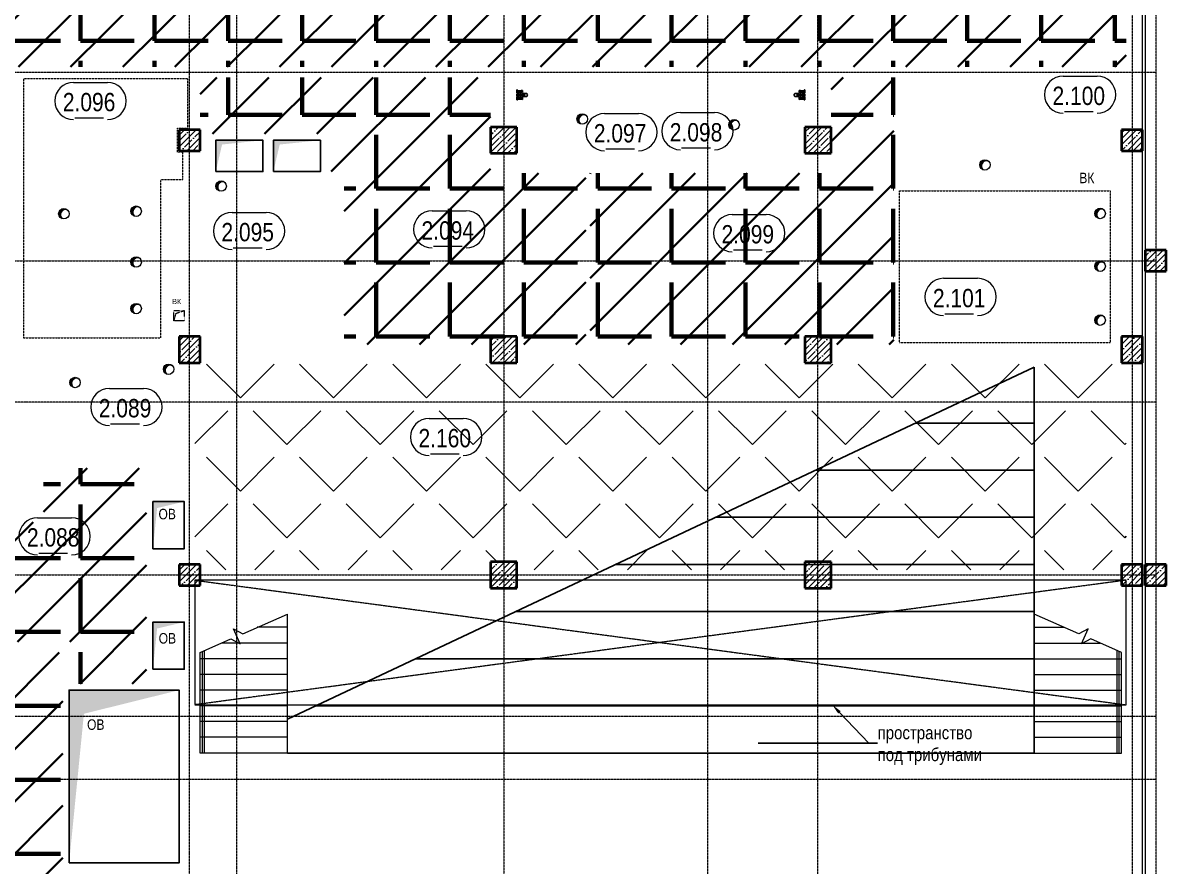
# Model space of a CAD drawing. Header units: millimetres. Extents: x -65509 to 912790, y 446 to 713294.
# Drawn here: x 24296 to 46130, y 238217 to 254318 of the extents above; entities that cross this region are included whole.
import ezdxf
from ezdxf import colors
from ezdxf.entities.mleader import LeaderData, LeaderLine
from ezdxf.enums import TextEntityAlignment as Align
from ezdxf.math import Vec2, Vec3

# ---------------------------------------------------------------- set-up
doc = ezdxf.new("R2010")
doc.units = ezdxf.units.MM
for name, pattern in [('( Hidden )', [0.375, 0.25, -0.125]), ('CENTER2', [28.575, 19.05, -3.175, 3.175, -3.175]), ('DASHED', [19.05, 12.7, -6.35]), ('HIDDEN2', [4.7625, 3.175, -1.5875])]:
    doc.linetypes.add(name, pattern=pattern)
doc.layers.add('5.2) СКБ 7.1', color=5, linetype='Continuous')
doc.layers.add('ЛК_Открытая', color=250, linetype='Continuous')
for name, color, linetype, lineweight in [('8.1) Нал. пол 8 вып.', 190, 'Continuous', 30), ('9.1) Линолеум 9  9.2 Инв', 3, 'Continuous', 60), ('АИ_Оборудование', 250, 'Continuous', 25), ('АР_Area', 250, 'Continuous', 5), ('АР_Колонны', 250, 'Continuous', 30), ('АР_Стены ЖБ', 250, 'Continuous', 35), ('АР_Ф_ЛК', 250, 'Continuous', 5), ('АР_Штриховка', 250, 'Continuous', 0), ('ВК_Шахты', 250, 'Continuous', 9), ('ОВ_Шахты', 250, 'Continuous', 5), ('ОВ_Шахты_блок 4.1', 250, 'Continuous', 25), ('потолок _тип 1.1', 250, 'Continuous', 25), ('РД_Оси_100', 250, 'Continuous', 0)]:
    doc.layers.add(name, color=color, linetype=linetype, lineweight=lineweight)
doc.layers.add('АР_Делит', color=250, linetype='Continuous', lineweight=0, plot=False)
doc.styles.add('style1', font='ARIALN.TTF')
pattern_1 = [(45, (-74007.1, 311187.15), (-112.2532, 112.2532), []), (45, (-73894.85, 311187.15), (-112.2532, 112.2532), [198.4375, -39.6875, 0, -39.6875])]
pattern_2 = [(0, (0, 0), (0, 1410.97), [1026.16, -384.81]), (90, (0, 0), (-1410.97, 9e-14), [1026.16, -384.81])]

# ---------------------------------------------------------------- blocks, each defined once
blk = doc.blocks.new('отв диаметр 200')
at = {"layer": 'потолок _тип 1.1', "lineweight": 50}
h = blk.add_hatch(color=256, dxfattribs=at)
h.dxf.hatch_style = 1
h.paths.add_polyline_path([(46605, 91477, 0.325574), (46674, 91382, -0.823355), (46769, 91554, 0.63706)])
at = {"layer": 'ВК_Шахты'}
blk.add_circle((46705, 91477), 100, dxfattribs=at)
blk.add_arc((46739, 91458), 100, 72.1356, 230.0016, dxfattribs=at)
blk = doc.blocks.new('ЛК_открытая 1 эт 1500')
at = {"layer": 'АР_Ф_ЛК', "color": 5, "lineweight": 0}
for p, q in [((-920, 0), (-920, 2654)), ((-920, 2400), (-343, 2400)), ((-920, 2100), (338, 2100)), ((-920, 1800), (750, 1800)), ((665, 0), (665, 1956)), ((705, 0), (705, 1938)), ((750, 0), (750, 1918)), ((-920, 1500), (750, 1500)), ((-920, 1200), (750, 1200)), ((-920, 900), (750, 900)), ((-920, 600), (750, 600)), ((-920, 300), (750, 300)), ((-920, 0), (750, 0))]:
    blk.add_line(p, q, dxfattribs=at)
blk.add_lwpolyline([(750, 1918), (162, 2177), (-16, 2085), (111, 2371), (-67, 2278), (-920, 2654)], dxfattribs=at)
at = {"layer": 'АР_Ф_ЛК', "lineweight": 0}
blk.add_lwpolyline([(-85, 2071, 0, 150, 0), (-85, 1604, 0, 0, 0), (-85, 0, 0, 0, 0)], format="xyseb", dxfattribs=at)
blk = doc.blocks.new('ПУЭ_смеситель')
for p, q in [((-183, 29), (-128, 27)), ((-114, 23), (-128, 23)), ((-115, 10), (-10, 10)), ((-107, 76), (-107, 52)), ((-105, 80), (-81, 74)), ((-105, 48), (-81, 54)), ((-76, 10), (-76, 27)), ((-73, 76), (-73, 52)), ((-72, 76), (-73, 76)), ((-73, 52), (-72, 52)), ((-72, 76), (-72, 39)), ((-70, 79), (-41, 79)), ((-37, 79), (-39, 76)), ((-39, 10), (-39, 77)), ((-39, 74), (-37, 72)), ((-37, 72), (-39, 69)), ((-37, 60), (-39, 63)), ((-39, 58), (-37, 60)), ((-37, 53), (-39, 55)), ((-31, 79), (-37, 79)), ((-37, 72), (-31, 72)), ((-37, 60), (-31, 60)), ((-31, 53), (-37, 53)), ((-28, 76), (-31, 79)), ((-31, 72), (-28, 74)), ((-31, 72), (-28, 69)), ((-31, 60), (-28, 63)), ((-31, 60), (-28, 58)), ((-28, 55), (-31, 53)), ((-28, 55), (-28, 76)), ((-24, 76), (-28, 76)), ((-24, 55), (-28, 55)), ((-7, 95), (-24, 79)), ((-24, 52), (-24, 79)), ((-7, 37), (-24, 52)), ((-3, 22), (-10, 12)), ((-10, -12), (-10, 12)), ((-7, 37), (-7, 95)), ((-7, 95), (0, 95)), ((0, 37), (-7, 37)), ((-3, -22), (-3, 22)), ((0, 22), (-3, 22)), ((0, 95), (0, 37)), ((0, 22), (0, -22)), ((-183, -29), (-128, -27)), ((-114, -23), (-128, -23)), ((-115, -10), (-10, -10)), ((-107, -53), (-107, -76)), ((-105, -49), (-81, -54)), ((-105, -80), (-81, -75)), ((-76, -27), (-76, -10)), ((-73, -52), (-72, -52)), ((-73, -77), (-73, -52)), ((-72, -77), (-73, -77)), ((-72, -77), (-72, -40)), ((-41, -79), (-70, -79)), ((-39, -76), (-41, -79)), ((-39, -76), (-39, -10)), ((-37, -53), (-39, -55)), ((-39, -58), (-37, -60)), ((-37, -60), (-39, -63)), ((-37, -72), (-39, -69)), ((-39, -74), (-37, -72)), ((-37, -79), (-39, -76)), ((-31, -53), (-37, -53)), ((-37, -60), (-31, -60)), ((-37, -72), (-31, -72)), ((-31, -79), (-37, -79)), ((-28, -55), (-31, -53)), ((-31, -60), (-28, -58)), ((-31, -60), (-28, -63)), ((-31, -72), (-28, -69)), ((-31, -72), (-28, -74)), ((-28, -76), (-31, -79)), ((-24, -55), (-28, -55)), ((-28, -76), (-28, -55)), ((-24, -76), (-28, -76)), ((-7, -37), (-24, -52)), ((-24, -79), (-24, -52)), ((-7, -95), (-24, -79)), ((-3, -22), (-10, -12)), ((0, -37), (-7, -37)), ((-7, -37), (-7, -95)), ((0, -95), (-7, -95)), ((0, -22), (-3, -22)), ((0, -95), (0, -37))]:
    blk.add_line(p, q)
for centre, radius, start, end in [((-159, 0), 43.2, 164.278, 195.722), ((-171, 3), 31.3, 145.7998, 164.278), ((-178, 8), 22.6, 121.362, 145.7998), ((-183, 16), 13.9, 87.3458, 121.362), ((-107, 0), 39.8, 164.3589, 195.6411), ((-117, 3), 28.8, 145.9442, 164.3589), ((-124, 7), 20.7, 121.5003, 145.9442), ((-97, 0), 43.8, 167.5382, 192.4618), ((-112, 3), 27.9, 151.9188, 167.5382), ((-122, 9), 16.9, 127.8246, 151.9188), ((-128, 14), 12.6, 58.4997, 121.5003), ((-128, 16), 7, 90, 127.8246), ((-85, 0), 43.8, 167.5382, 192.4618), ((-101, 3), 27.9, 151.9188, 167.5382), ((-83, 0), 43.8, 167.5382, 192.4618), ((-110, 9), 16.9, 127.8246, 151.9188), ((-98, 3), 27.9, 151.9188, 167.5382), ((-108, 9), 16.9, 127.8246, 151.9188), ((-132, 7), 20.7, 50.6316, 58.4997), ((-108, 0), 13.7, 163.2847, 196.7153), ((-117, 16), 7, 90, 127.8246), ((-111, 1), 10.4, 144.0579, 163.2847), ((-113, 2), 7.92, 119.7406, 144.0579), ((-114, 16), 7, 52.1754, 127.8246), ((-115, 5), 5.33, 90, 119.7406), ((-53, 63), 57, 157.8225, 178.6863), ((-53, 65), 57, 181.3137, 202.1775), ((-120, 9), 16.9, 28.0812, 52.1754), ((-102, 76), 4.74, 122.3784, 180), ((-102, 52), 4.74, 180, 237.6216), ((-99, 84), 7.1, 178.6863, 216.614), ((-122, -122), 206, 77.1247, 85.6663), ((-99, 44), 7.1, 143.386, 181.3137), ((-122, 250), 206, 274.3337, 282.8753), ((-99, 174), 94, 266.2802, 279.9331), ((-99, -46), 94, 80.0669, 93.7198), ((-130, 3), 27.9, 13.627, 28.0812), ((-86, 65), 10.8, 356.7185, 62.529), ((-86, 63), 10.8, 297.471, 3.2815), ((-77, 76), 4.17, 5.2861, 65.1491), ((-77, 52), 4.17, 294.8509, 354.7139), ((-93, 39), 20.9, 323.496, 0), ((-70, 77), 2.26, 90, 193.6855), ((-41, 77), 2, 0, 90), ((-171, -3), 31.3, 195.722, 214.2002), ((-178, -8), 22.6, 214.2002, 238.638), ((-183, -16), 13.9, 238.638, 270), ((-183, -16), 13.9, 270, 274.9774), ((-117, -3), 28.8, 195.6411, 214.0558), ((-124, -8), 20.7, 214.0558, 238.4997), ((-112, -3), 27.9, 192.4618, 208.0812), ((-122, -9), 16.9, 208.0812, 232.1754), ((-128, -14), 12.6, 238.4997, 301.5004), ((-128, -16), 7, 232.1754, 270), ((-101, -3), 27.9, 192.4618, 208.0812), ((-98, -3), 27.9, 192.4618, 208.0812), ((-110, -9), 16.9, 208.0812, 232.1754), ((-108, -9), 16.9, 208.0812, 232.1754), ((-132, -8), 20.7, 301.5003, 309.985), ((-111, -1), 10.4, 196.7153, 215.9421), ((-117, -16), 7, 232.1754, 270), ((-113, -2), 7.92, 215.9421, 240.2594), ((-114, -16), 7, 232.1754, 307.8246), ((-115, -5), 5.33, 240.2594, 270), ((-120, -9), 16.9, 307.8246, 331.9188), ((-53, -66), 57, 157.8225, 178.6863), ((-53, -63), 57, 181.3137, 202.1775), ((-102, -53), 4.74, 122.3784, 180), ((-102, -76), 4.74, 180, 237.6216), ((-99, -44), 7.1, 178.6863, 216.614), ((-122, -250), 206, 77.1247, 85.6663), ((-99, -85), 7.1, 143.386, 181.3137), ((-122, 121), 206, 274.3337, 282.8753), ((-130, -3), 27.9, 331.9188, 346.373), ((-99, 45), 94, 266.2802, 279.9331), ((-99, -174), 94, 80.0669, 93.7198), ((-86, -64), 10.8, 356.7185, 62.529), ((-86, -65), 10.8, 297.471, 3.2815), ((-93, -40), 20.9, 0, 36.504), ((-77, -53), 4.17, 5.2861, 65.1491), ((-77, -76), 4.17, 294.8509, 354.7139), ((-70, -77), 2.26, 166.3145, 270)]:
    blk.add_arc(centre, radius, start, end)
blk = doc.blocks.new('otv')
at = {"linetype": 'Continuous'}
blk.add_lwpolyline([(0, -1), (0, 0), (1, 0), (1, -1)], close=True, dxfattribs=at)
blk.add_solid([(0, -1), (0, 0), (0.1346, -0.1366), (1, 0)], dxfattribs=at)
blk = doc.blocks.new('оси_рен')
at = {"layer": 'РД_Оси_100', "color": 251, "linetype": 'CENTER2', "true_color": 0x636466}
for p, q in [((1233152.916, 190733.254), (1233152.916, 223383.079)), ((1223252.916, 135558.25), (1223252.916, 223268.25)), ((1235252.916, 190733.254), (1235252.916, 223213.25)), ((1189697.958, 210913.25), (1241712.916, 210913.25)), ((1189697.958, 207313.25), (1241712.916, 207313.25)), ((1241712.916, 204613.25), (1189697.958, 204613.25)), ((1189697.958, 201313.25), (1241712.916, 201313.25)), ((1241712.916, 198613.25), (1189697.958, 198613.25)), ((1189697.958, 197413.25), (1241712.916, 197413.25))]:
    blk.add_line(p, q, dxfattribs=at)
for points in [[(1224152.916, 135913.25), (1224152.916, 223268.25)], [(1229252.916, 223268.25), (1229252.916, 190733.254)], [(1241252.916, 223213.25), (1241252.916, 181613.25)], [(1241712.916, 190813.25), (1241712.916, 223213.25)]]:
    blk.add_lwpolyline(points, dxfattribs=at)
blk = doc.blocks.new('MOK-МаркаПом_овал_ареал')
for p, q in [((-2.99, 3.76), (3.52, 3.76)), ((-2.75, -3), (2.75, -3))]:
    blk.add_line(p, q)
for centre, radius, start, end in [((-2.99, 0.21), 3.55, 90, 270), ((3.52, 0.21), 3.55, 270, 90), ((-7.41, 0), 7.16, 0, 0.001)]:
    blk.add_arc(centre, radius, start, end)
at = {"color": 0, "style": 'style1'}
blk.add_attdef('АР-ПОМЕЩЕНИЕ:НОМЕР', text='', height=3, dxfattribs=at).set_placement((0.26, 0), align=Align.MIDDLE)

msp = doc.modelspace()

# ---------------------------------------------------------------- hatches: boundary and pattern name
at = {"layer": '5.2) СКБ 7.1'}
h = msp.add_hatch(dxfattribs=at)
h.set_pattern_fill('ANGLE', color=5, scale=180, angle=45)
h.set_pattern_definition([(45, (0, 0), (-889.0454, 889.0454), [914.4, -342.9]), (135, (0, 0), (-889.0454, -889.0454), [914.4, -342.9])])
h.paths.add_polyline_path([(45370, 247076.987), (45370, 247826.988), (45280, 247826.988), (45280, 247976.991), (39730, 247976.99), (39730, 247826.988), (39230, 247826.988), (39230, 247976.99), (33730, 247976.989), (33730, 247826.988), (33230, 247826.988), (33230, 247976.989), (27680, 247976.988), (27680, 247826.988), (27580, 247826.988), (27580, 243976.988), (27680, 243976.988), (27680, 243876.988), (33230, 243876.988), (33230, 244026.987), (33730, 244026.987), (33730, 243876.988), (36129.998, 243876.988), (36829.998, 243876.988), (39230, 243876.988), (39230, 244026.987), (39730, 244026.987), (39730, 243876.988), (45280, 243876.988), (45280, 243976.988), (45370, 243976.988), (45370, 245976.987)])
at = {"layer": '8.1) Нал. пол 8 вып.'}
h = msp.add_hatch(dxfattribs=at)
h.set_pattern_fill('ANSI31', color=256, scale=222)
h.paths.add_polyline_path([(24080, 255426.988), (23780, 255426.988), (23780, 255676.987), (23280, 255676.987), (19780, 255676.988), (19780, 252276.988), (24080, 252276.988)])
h.paths.add_polyline_path([(45370, 255476.987), (24280, 255476.987), (24280, 255426.988), (24080, 255426.988), (24080, 253476.988), (45370, 253476.988), (45370, 253776.988)])
h.paths.add_polyline_path([(33230, 255676.988), (24280, 255676.988), (24280, 255476.987), (33230, 255476.987), (33230, 255526.988)])
h.paths.add_polyline_path([(39480, 255526.988), (33230, 255526.988), (33230, 255476.987), (39480, 255476.987)])
h.paths.add_polyline_path([(41600, 264976.988), (39730, 264976.988), (39480, 264976.988), (39480, 264826.988), (39480, 261426.988), (39730, 261426.988), (39730, 260926.988), (39480, 260926.988), (39480, 256026.988), (39730, 256026.988), (39730, 255526.988), (39730, 255476.987), (41600, 255476.987)])
h = msp.add_hatch(dxfattribs=at)
h.set_pattern_fill('ANSI31', color=256, scale=222)
h.paths.add_polyline_path([(19580, 253676.988), (19580, 255276.988), (19580, 255676.988), (18430, 255676.988), (18430, 255426.988), (17930, 255426.988), (17930, 255676.987), (12730, 255676.988), (12730, 255426.988), (12230, 255426.988), (12230, 255676.988), (9830, 255676.988), (8230, 255676.988), (6430, 255676.988), (6430, 255426.988), (5930, 255426.988), (5930, 255676.987), (4180, 255676.988), (4179.997, 255676.988), (4179.997, 255676.988), (1830, 255676.988), (1830, 255376.988), (-20, 255376.988), (-20, 255176.988), (-20, 253976.988), (-20, 253626.988), (280, 253626.988), (280, 253476.988), (430, 253476.988), (1029.999, 253476.988), (2629.999, 253476.988), (2629.999, 253476.988), (5980, 253476.988), (5980, 253576.988), (6380, 253576.988), (6380, 253476.988), (12280, 253476.988), (12280, 253576.988), (12680, 253576.988), (12680, 253476.988), (13380, 253476.988), (14980.374, 253476.988), (14979.659, 243156.987), (13500, 243156.987), (13500, 242016.987), (12580, 242016.987), (12580, 241276.987), (12680, 241276.987), (12680, 240876.987), (12580, 240876.987), (12580, 239676.987), (12580, 238076.987), (12580, 236751.995), (13600, 236751.995), (13600, 236361.995), (13600, 236311.995), (13600, 235611.995), (13600, 235361.995), (13600, 234661.995), (13600, 234411.995), (13600, 233711.995), (13600, 233651.995), (13800, 233651.995), (13800, 233702.097), (13814.438, 233702.097, -0.011995052), (13815.943, 233750.047), (13816.039, 233750.047), (13817.262, 233767.191), (13817.438, 233767.793), (13817.89, 233768.33), (13838.35, 233778.996), (13839.639, 233777.604), (13856.298, 233782.877), (13862.537, 233784.845), (13868.142, 233786.604), (13873.17, 233788.17), (13879.338, 233790.068), (13911.365, 233799.743), (13953.688, 233801.001), (13953.688, 233774.772), (14594.404, 233774.772), (14594.404, 233796.102), (14609.404, 233796.102), (14609.404, 233800.555), (14620.061, 233800.239), (14631.235, 233800.239), (14655.234, 233794.228), (14702.69, 233779.626), (14702.632, 233779.444), (14730.804, 233770.499, -0.01477085), (14733.54, 233711.492), (14735.778, 233702.008), (14750, 233702.008), (14750, 233651.994), (16450, 233651.993), (16450, 233702.009), (16466.346, 233702.009, -0.011603179), (16467.762, 233748.394), (16467.854, 233748.723), (16468.507, 233757.884), (16467.961, 233749.058), (16486.321, 233771.415), (16495.301, 233766.711), (16510.258, 233771.643), (16516.63, 233773.929), (16557.83, 233789.199), (16589.597, 233789.948), (16589.597, 233800.227), (16589.454, 233800.227, -0.456730197), (16590.597, 233799.238), (16591.046, 233796.101), (16605.597, 233796.101), (17038.903, 233775.484), (17038.903, 233796.101), (17053.903, 233796.101), (17053.903, 233800.554), (17064.56, 233800.237), (17075.734, 233800.237), (17099.733, 233794.227), (17147.189, 233779.624), (17147.131, 233779.443), (17175.303, 233770.497, -0.014770851), (17178.039, 233711.49), (17180.277, 233702.009), (17200, 233702.009), (17200, 233651.993), (17980, 233651.992), (17980, 233851.992), (18380, 233851.992), (18380, 233651.995), (19880, 233651.994), (20975, 233651.991), (23375, 233651.991), (23880, 233651.991), (23880, 233851.989), (23880.003, 233926.946), (23880, 233951.946), (24279.989, 233951.989), (24279.991, 233939.489), (24279.992, 233926.989), (24280, 233851.989), (24280, 233651.991), (26680, 233651.991), (27280, 233651.991), (27280, 233951.988), (27380, 233951.988), (27380, 234246.987), (27380, 236046.987), (27380, 236356.988), (25060, 236356.988), (25060, 238276.988), (25060, 241696.988), (25060, 242296.977), (24950, 242296.977), (24000, 242296.977), (19600, 242296.977), (19600, 243546.977), (19600, 244646.977), (19600, 244906.977), (19600, 245806.988), (19600, 246906.988), (19600, 247686.988), (19600, 247996.988), (19600, 248497.182), (19600, 249597.182), (19600, 249756.988), (17980, 249756.988), (17980, 251876.988), (17980, 252276.988), (18380, 252276.988), (19580, 252276.988)])
h = msp.add_hatch(dxfattribs=at)
h.set_pattern_fill('ANSI31', color=256, scale=222)
h.paths.add_polyline_path([(35050, 251446.988), (33230, 251446.988), (33230, 251826.988), (33230, 252326.988), (33230, 253276.988), (30820, 253276.988), (29720, 253276.988), (27680, 253276.988), (27680, 252276.988), (27680, 252275.988), (27680, 252196.988), (30100, 252196.988), (30100, 251476.988), (30430.004, 251476.988), (30430.004, 251356.988), (30430.004, 251156.988), (30430.004, 250056.988), (30430.004, 248176.988), (33230, 248176.989), (33230, 248326.988), (33730, 248326.988), (33730, 248176.989), (35050, 248176.989)])
h = msp.add_hatch(dxfattribs=at)
h.set_pattern_fill('ANSI31', color=256, scale=222)
h.paths.add_polyline_path([(40930, 250776.984), (40930, 251976.988), (40930, 253076.988), (40930, 253276.988), (40880, 253276.988), (39780, 253276.988), (39730, 253276.988), (39730, 252326.987), (39730, 251826.988), (39730, 251446.988), (39230, 251446.988), (36430, 251446.988), (35130, 251446.988), (35130, 248176.989), (39230, 248176.99), (39230, 248326.988), (39730, 248326.988), (39730, 248176.99), (40930, 248176.99), (40930, 249676.984)])
h = msp.add_hatch(dxfattribs=at)
h.set_pattern_fill('ANSI31', color=256, scale=222)
h.paths.add_polyline_path([(26659.999, 245176.988), (26660, 245816.988), (26560, 245816.988), (25610, 245816.988), (24690, 245816.988), (24690, 244786.977), (24250, 244786.977), (24000, 244786.977), (24000, 243976.988), (24280, 243976.988), (24280, 243576.988), (24000, 243576.988), (24000, 242496.977), (24950, 242496.977), (25260, 242496.977), (25260, 241696.988), (26660, 241696.988), (26660, 242876.988), (26659.997, 242876.988), (26659.998, 244276.988)])
at = {"layer": '9.1) Линолеум 9  9.2 Инв'}
h = msp.add_hatch(dxfattribs=at)
h.set_pattern_fill('ANGLE', color=256, scale=202)
h.set_pattern_definition(pattern_2)
h.paths.add_polyline_path([(24080, 255426.988), (23780, 255426.988), (23780, 255676.987), (23280, 255676.987), (19780, 255676.988), (19780, 252276.988), (24080, 252276.988)])
h.paths.add_polyline_path([(45370, 255476.987), (24280, 255476.987), (24280, 255426.988), (24080, 255426.988), (24080, 253476.988), (45370, 253476.988), (45370, 253776.988)])
h.paths.add_polyline_path([(33230, 255676.988), (24280, 255676.988), (24280, 255476.987), (33230, 255476.987), (33230, 255526.988)])
h.paths.add_polyline_path([(39480, 255526.988), (33230, 255526.988), (33230, 255476.987), (39480, 255476.987)])
h.paths.add_polyline_path([(41600, 264976.988), (39730, 264976.988), (39480, 264976.988), (39480, 264826.988), (39480, 261426.988), (39730, 261426.988), (39730, 260926.988), (39480, 260926.988), (39480, 256026.988), (39730, 256026.988), (39730, 255526.988), (39730, 255476.987), (41600, 255476.987)])
h = msp.add_hatch(dxfattribs=at)
h.set_pattern_fill('ANGLE', color=256, scale=202)
h.set_pattern_definition(pattern_2)
h.paths.add_polyline_path([(19580, 253676.988), (19580, 255276.988), (19580, 255676.988), (18430, 255676.988), (18430, 255426.988), (17930, 255426.988), (17930, 255676.987), (12730, 255676.988), (12730, 255426.988), (12230, 255426.988), (12230, 255676.988), (9830, 255676.988), (8230, 255676.988), (6430, 255676.988), (6430, 255426.988), (5930, 255426.988), (5930, 255676.987), (4180, 255676.988), (4179.997, 255676.988), (4179.997, 255676.988), (1830, 255676.988), (1830, 255376.988), (-20, 255376.988), (-20, 255176.988), (-20, 253976.988), (-20, 253626.988), (280, 253626.988), (280, 253476.988), (430, 253476.988), (1029.999, 253476.988), (2629.999, 253476.988), (2629.999, 253476.988), (5980, 253476.988), (5980, 253576.988), (6380, 253576.988), (6380, 253476.988), (12280, 253476.988), (12280, 253576.988), (12680, 253576.988), (12680, 253476.988), (13380, 253476.988), (14980.374, 253476.988), (14979.659, 243156.987), (13500, 243156.987), (13500, 242016.987), (12580, 242016.987), (12580, 241276.987), (12680, 241276.987), (12680, 240876.987), (12580, 240876.987), (12580, 239676.987), (12580, 238076.987), (12580, 236751.995), (13600, 236751.995), (13600, 236361.995), (13600, 236311.995), (13600, 235611.995), (13600, 235361.995), (13600, 234661.995), (13600, 234411.995), (13600, 233711.995), (13600, 233651.995), (13800, 233651.995), (13800, 233702.097), (13814.438, 233702.097, -0.011995052), (13815.943, 233750.047), (13816.039, 233750.047), (13817.262, 233767.191), (13817.438, 233767.793), (13817.89, 233768.33), (13838.35, 233778.996), (13839.639, 233777.604), (13856.298, 233782.877), (13862.537, 233784.845), (13868.142, 233786.604), (13873.17, 233788.17), (13879.338, 233790.068), (13911.365, 233799.743), (13953.688, 233801.001), (13953.688, 233774.772), (14594.404, 233774.772), (14594.404, 233796.102), (14609.404, 233796.102), (14609.404, 233800.555), (14620.061, 233800.239), (14631.235, 233800.239), (14655.234, 233794.228), (14702.69, 233779.626), (14702.632, 233779.444), (14730.804, 233770.499, -0.01477085), (14733.54, 233711.492), (14735.778, 233702.008), (14750, 233702.008), (14750, 233651.994), (16450, 233651.993), (16450, 233702.009), (16466.346, 233702.009, -0.011603179), (16467.762, 233748.394), (16467.854, 233748.723), (16468.507, 233757.884), (16467.961, 233749.058), (16486.321, 233771.415), (16495.301, 233766.711), (16510.258, 233771.643), (16516.63, 233773.929), (16557.83, 233789.199), (16589.597, 233789.948), (16589.597, 233800.227), (16589.454, 233800.227, -0.456730197), (16590.597, 233799.238), (16591.046, 233796.101), (16605.597, 233796.101), (17038.903, 233775.484), (17038.903, 233796.101), (17053.903, 233796.101), (17053.903, 233800.554), (17064.56, 233800.237), (17075.734, 233800.237), (17099.733, 233794.227), (17147.189, 233779.624), (17147.131, 233779.443), (17175.303, 233770.497, -0.014770851), (17178.039, 233711.49), (17180.277, 233702.009), (17200, 233702.009), (17200, 233651.993), (17980, 233651.992), (17980, 233851.992), (18380, 233851.992), (18380, 233651.995), (19880, 233651.994), (20975, 233651.991), (23375, 233651.991), (23880, 233651.991), (23880, 233851.989), (23880.003, 233926.946), (23880, 233951.946), (24279.989, 233951.989), (24279.991, 233939.489), (24279.992, 233926.989), (24280, 233851.989), (24280, 233651.991), (26680, 233651.991), (27280, 233651.991), (27280, 233951.988), (27380, 233951.988), (27380, 234246.987), (27380, 236046.987), (27380, 236356.988), (25060, 236356.988), (25060, 238276.988), (25060, 241696.988), (25060, 242296.977), (24950, 242296.977), (24000, 242296.977), (19600, 242296.977), (19600, 243546.977), (19600, 244646.977), (19600, 244906.977), (19600, 245806.988), (19600, 246906.988), (19600, 247686.988), (19600, 247996.988), (19600, 248497.182), (19600, 249597.182), (19600, 249756.988), (17980, 249756.988), (17980, 251876.988), (17980, 252276.988), (18380, 252276.988), (19580, 252276.988)])
h = msp.add_hatch(dxfattribs=at)
h.set_pattern_fill('ANGLE', color=256, scale=202)
h.set_pattern_definition(pattern_2)
h.paths.add_polyline_path([(35050, 251446.988), (33230, 251446.988), (33230, 251826.988), (33230, 252326.988), (33230, 253276.988), (30820, 253276.988), (29720, 253276.988), (27680, 253276.988), (27680, 252276.988), (27680, 252275.988), (27680, 252196.988), (30100, 252196.988), (30100, 251476.988), (30430.004, 251476.988), (30430.004, 251356.988), (30430.004, 251156.988), (30430.004, 250056.988), (30430.004, 248176.988), (33230, 248176.989), (33230, 248326.988), (33730, 248326.988), (33730, 248176.989), (35050, 248176.989)])
h = msp.add_hatch(dxfattribs=at)
h.set_pattern_fill('ANGLE', color=256, scale=202)
h.set_pattern_definition(pattern_2)
h.paths.add_polyline_path([(40930, 250776.984), (40930, 251976.988), (40930, 253076.988), (40930, 253276.988), (40880, 253276.988), (39780, 253276.988), (39730, 253276.988), (39730, 252326.987), (39730, 251826.988), (39730, 251446.988), (39230, 251446.988), (36430, 251446.988), (35130, 251446.988), (35130, 248176.989), (39230, 248176.99), (39230, 248326.988), (39730, 248326.988), (39730, 248176.99), (40930, 248176.99), (40930, 249676.984)])
h = msp.add_hatch(dxfattribs=at)
h.set_pattern_fill('ANGLE', color=256, scale=202)
h.set_pattern_definition(pattern_2)
h.paths.add_polyline_path([(26659.999, 245176.988), (26660, 245816.988), (26560, 245816.988), (25610, 245816.988), (24690, 245816.988), (24690, 244786.977), (24250, 244786.977), (24000, 244786.977), (24000, 243976.988), (24280, 243976.988), (24280, 243576.988), (24000, 243576.988), (24000, 242496.977), (24950, 242496.977), (25260, 242496.977), (25260, 241696.988), (26660, 241696.988), (26660, 242876.988), (26659.997, 242876.988), (26659.998, 244276.988)])
at = {"layer": 'АР_Штриховка', "linetype": 'Continuous'}
h = msp.add_hatch(dxfattribs=at)
h.set_pattern_fill('ANSI35', color=256, scale=25, style=0)
h.set_pattern_definition(pattern_1)
h.paths.add_polyline_path([(27280, 251876.988), (27680, 251876.988), (27680, 252276.988), (27280, 252276.988)], flags=0)
h = msp.add_hatch(dxfattribs=at)
h.set_pattern_fill('ANSI35', color=256, scale=25, style=0)
h.set_pattern_definition(pattern_1)
h.paths.add_polyline_path([(33230, 251826.988), (33730, 251826.988), (33730, 252326.988), (33230, 252326.988)], flags=0)
h = msp.add_hatch(dxfattribs=at)
h.set_pattern_fill('ANSI35', color=256, scale=25, style=0)
h.set_pattern_definition(pattern_1)
h.paths.add_polyline_path([(39230, 251826.988), (39730, 251826.988), (39730, 252326.988), (39230, 252326.988)], flags=0)
h = msp.add_hatch(dxfattribs=at)
h.set_pattern_fill('ANSI35', color=256, scale=25, style=0)
h.set_pattern_definition(pattern_1)
h.paths.add_polyline_path([(45280, 251876.988), (45680, 251876.988), (45680, 252276.988), (45280, 252276.988)], flags=0)
h = msp.add_hatch(dxfattribs=at)
h.set_pattern_fill('ANSI35', color=256, scale=25, style=0)
h.set_pattern_definition(pattern_1)
h.paths.add_polyline_path([(45730.15, 249576.988), (46130.15, 249576.988), (46130.15, 249976.988), (45730.15, 249976.988)], flags=0)
h = msp.add_hatch(dxfattribs=at)
h.set_pattern_fill('ANSI35', color=256, scale=25, style=0)
h.set_pattern_definition(pattern_1)
h.paths.add_polyline_path([(27280, 247826.988), (27680, 247826.988), (27680, 248326.988), (27280, 248326.988)], flags=0)
h = msp.add_hatch(dxfattribs=at)
h.set_pattern_fill('ANSI35', color=256, scale=25, style=0)
h.set_pattern_definition(pattern_1)
h.paths.add_polyline_path([(33230, 247826.988), (33730, 247826.988), (33730, 248326.988), (33230, 248326.988)], flags=0)
h = msp.add_hatch(dxfattribs=at)
h.set_pattern_fill('ANSI35', color=256, scale=25, style=0)
h.set_pattern_definition(pattern_1)
h.paths.add_polyline_path([(39230, 247826.988), (39730, 247826.988), (39730, 248326.988), (39230, 248326.988)], flags=0)
h = msp.add_hatch(dxfattribs=at)
h.set_pattern_fill('ANSI35', color=256, scale=25, style=0)
h.set_pattern_definition(pattern_1)
h.paths.add_polyline_path([(45280, 247826.988), (45680, 247826.988), (45680, 248326.988), (45280, 248326.988)], flags=0)
h = msp.add_hatch(dxfattribs=at)
h.set_pattern_fill('ANSI35', color=256, scale=25, style=0)
h.set_pattern_definition(pattern_1)
h.paths.add_polyline_path([(27280, 243576.988), (27680, 243576.988), (27680, 243976.988), (27280, 243976.988)], flags=0)
h = msp.add_hatch(dxfattribs=at)
h.set_pattern_fill('ANSI35', color=256, scale=25, style=0)
h.set_pattern_definition(pattern_1)
h.paths.add_polyline_path([(33230, 243526.987), (33730, 243526.987), (33730, 244026.987), (33230, 244026.987)], flags=0)
h = msp.add_hatch(dxfattribs=at)
h.set_pattern_fill('ANSI35', color=256, scale=25, style=0)
h.set_pattern_definition(pattern_1)
h.paths.add_polyline_path([(39230, 243526.987), (39730, 243526.987), (39730, 244026.987), (39230, 244026.987)], flags=0)
h = msp.add_hatch(dxfattribs=at)
h.set_pattern_fill('ANSI35', color=256, scale=25, style=0)
h.set_pattern_definition(pattern_1)
h.paths.add_polyline_path([(45280, 243576.988), (45680, 243576.988), (45680, 243976.988), (45280, 243976.988)], flags=0)
h = msp.add_hatch(dxfattribs=at)
h.set_pattern_fill('ANSI35', color=256, scale=25, style=0)
h.set_pattern_definition(pattern_1)
h.paths.add_polyline_path([(45730.15, 243576.988), (46130.15, 243576.988), (46130.15, 243976.988), (45730.15, 243976.988)], flags=0)

# ---------------------------------------------------------------- linework, layer by layer
at = {"linetype": '( Hidden )', "lineweight": 0}
msp.add_lwpolyline([(27380, 248626.988), (27180.001, 248626.988), (27180.001, 248826.988), (27380, 248826.988)], close=True, dxfattribs=at)
msp.add_lwpolyline([(27180.001, 248626.988), (27224.969, 248774.268), (27380, 248826.988)], dxfattribs=at)
at = {"layer": 'АР_Делит', "linetype": 'DASHED', "lineweight": 0, "ltscale": 0.3}
for points in [[(27449.146, 253246.133), (24310.854, 253246.133), (24310.854, 248306.988), (26930, 248306.988), (26930, 251327.842), (27349.146, 251327.842), (27349.146, 251846.133), (27249.146, 251846.133), (27249.146, 252308.067), (27449.146, 252307.067)], [(41040.336, 251108.229), (45060, 251108.192), (45060, 248207.591), (41040.336, 248207.627)]]:
    msp.add_lwpolyline(points, close=True, dxfattribs=at)
at = {"layer": 'АР_Делит', "linetype": 'DASHED', "lineweight": 0}
msp.add_lwpolyline([(27580, 241296.987), (45370, 241296.987), (45370, 243676.988), (27580, 243676.988)], close=True, dxfattribs=at)
for points in [[(45370, 243676.988), (27580, 241296.987)], [(27580, 243676.988), (45370, 241296.987)]]:
    msp.add_lwpolyline(points, dxfattribs=at)
at = {"layer": 'АР_Колонны', "linetype": 'HIDDEN2'}
for p, q in [((27280, 252276.988), (27680, 252276.988)), ((27280, 251876.988), (27280, 252276.988)), ((27680, 252276.988), (27680, 251876.988)), ((33230, 252326.988), (33730, 252326.988)), ((33230, 251826.988), (33230, 252326.988)), ((33730, 252326.988), (33730, 251826.988)), ((39230, 252326.988), (39730, 252326.988)), ((39230, 251826.988), (39230, 252326.988)), ((39730, 252326.988), (39730, 251826.988)), ((45280, 252276.988), (45680, 252276.988)), ((45280, 251876.988), (45280, 252276.988)), ((45680, 252276.988), (45680, 251876.988)), ((27680, 251876.988), (27280, 251876.988)), ((33730, 251826.988), (33230, 251826.988)), ((39730, 251826.988), (39230, 251826.988)), ((45680, 251876.988), (45280, 251876.988)), ((45730.15, 249976.988), (46130.15, 249976.988)), ((45730.15, 249576.988), (45730.15, 249976.988)), ((46130.15, 249976.988), (46130.15, 249576.988)), ((46130.15, 249576.988), (45730.15, 249576.988)), ((27280, 248326.988), (27680, 248326.988)), ((27280, 247826.988), (27280, 248326.988)), ((27680, 248326.988), (27680, 247826.988)), ((33230, 248326.988), (33730, 248326.988)), ((33230, 247826.988), (33230, 248326.988)), ((33730, 248326.988), (33730, 247826.988)), ((39230, 248326.988), (39730, 248326.988)), ((39230, 247826.988), (39230, 248326.988)), ((39730, 248326.988), (39730, 247826.988)), ((45280, 248326.988), (45680, 248326.988)), ((45280, 247826.988), (45280, 248326.988)), ((45680, 248326.988), (45680, 247826.988)), ((27680, 247826.988), (27280, 247826.988)), ((33730, 247826.988), (33230, 247826.988)), ((39730, 247826.988), (39230, 247826.988)), ((45680, 247826.988), (45280, 247826.988)), ((27280, 243976.988), (27680, 243976.988)), ((27280, 243576.988), (27280, 243976.988)), ((27680, 243976.988), (27680, 243576.988)), ((33230, 244026.987), (33730, 244026.987)), ((33230, 243526.987), (33230, 244026.987)), ((33730, 244026.987), (33730, 243526.987)), ((39230, 244026.987), (39730, 244026.987)), ((39230, 243526.987), (39230, 244026.987)), ((39730, 244026.987), (39730, 243526.987)), ((45280, 243976.988), (45680, 243976.988)), ((45280, 243576.988), (45280, 243976.988)), ((45680, 243976.988), (45680, 243576.988)), ((45730.15, 243976.988), (46130.15, 243976.988)), ((45730.15, 243576.988), (45730.15, 243976.988)), ((46130.15, 243976.988), (46130.15, 243576.988)), ((27680, 243576.988), (27280, 243576.988)), ((33730, 243526.987), (33230, 243526.987)), ((39730, 243526.987), (39230, 243526.987)), ((45680, 243576.988), (45280, 243576.988)), ((46130.15, 243576.988), (45730.15, 243576.988))]:
    msp.add_line(p, q, dxfattribs=at)
at = {"layer": 'АР_Колонны', "linetype": 'Continuous'}
for p, q in [((27680, 252276.988), (27280, 252276.988)), ((27280, 252276.988), (27280, 251876.988)), ((27680, 252276.988), (27280, 252276.988)), ((27280, 252276.988), (27280, 251876.988)), ((27680, 251876.988), (27680, 252276.988)), ((27680, 251876.988), (27680, 252276.988)), ((33730, 252326.988), (33230, 252326.988)), ((33230, 252326.988), (33230, 251826.988)), ((33730, 252326.988), (33230, 252326.988)), ((33230, 252326.988), (33230, 251826.988)), ((33730, 251826.988), (33730, 252326.988)), ((33730, 251826.988), (33730, 252326.988)), ((39730, 252326.988), (39230, 252326.988)), ((39230, 252326.988), (39230, 251826.988)), ((39730, 252326.988), (39230, 252326.988)), ((39230, 252326.988), (39230, 251826.988)), ((39730, 251826.988), (39730, 252326.988)), ((39730, 251826.988), (39730, 252326.988)), ((45680, 252276.988), (45280, 252276.988)), ((45280, 252276.988), (45280, 251876.988)), ((45680, 252276.988), (45280, 252276.988)), ((45280, 252276.988), (45280, 251876.988)), ((45680, 251876.988), (45680, 252276.988)), ((45680, 251876.988), (45680, 252276.988)), ((27280, 251876.988), (27680, 251876.988)), ((27280, 251876.988), (27680, 251876.988)), ((33230, 251826.988), (33730, 251826.988)), ((33230, 251826.988), (33730, 251826.988)), ((39230, 251826.988), (39730, 251826.988)), ((39230, 251826.988), (39730, 251826.988)), ((45280, 251876.988), (45680, 251876.988)), ((45280, 251876.988), (45680, 251876.988)), ((46130.15, 249976.988), (45730.15, 249976.988)), ((45730.15, 249976.988), (45730.15, 249576.988)), ((46130.15, 249976.988), (45730.15, 249976.988)), ((45730.15, 249976.988), (45730.15, 249576.988)), ((46130.15, 249576.988), (46130.15, 249976.988)), ((46130.15, 249576.988), (46130.15, 249976.988)), ((45730.15, 249576.988), (46130.15, 249576.988)), ((45730.15, 249576.988), (46130.15, 249576.988)), ((27680, 248326.988), (27280, 248326.988)), ((27280, 248326.988), (27280, 247826.988)), ((27680, 248326.988), (27280, 248326.988)), ((27280, 248326.988), (27280, 247826.988)), ((27680, 247826.988), (27680, 248326.988)), ((27680, 247826.988), (27680, 248326.988)), ((33730, 248326.988), (33230, 248326.988)), ((33230, 248326.988), (33230, 247826.988)), ((33730, 248326.988), (33230, 248326.988)), ((33230, 248326.988), (33230, 247826.988)), ((33730, 247826.988), (33730, 248326.988)), ((33730, 247826.988), (33730, 248326.988)), ((39730, 248326.988), (39230, 248326.988)), ((39230, 248326.988), (39230, 247826.988)), ((39730, 248326.988), (39230, 248326.988)), ((39230, 248326.988), (39230, 247826.988)), ((39730, 247826.988), (39730, 248326.988)), ((39730, 247826.988), (39730, 248326.988)), ((45680, 248326.988), (45280, 248326.988)), ((45280, 248326.988), (45280, 247826.988)), ((45680, 248326.988), (45280, 248326.988)), ((45280, 248326.988), (45280, 247826.988)), ((45680, 247826.988), (45680, 248326.988)), ((45680, 247826.988), (45680, 248326.988)), ((27280, 247826.988), (27680, 247826.988)), ((27280, 247826.988), (27680, 247826.988)), ((33230, 247826.988), (33730, 247826.988)), ((33230, 247826.988), (33730, 247826.988)), ((39230, 247826.988), (39730, 247826.988)), ((39230, 247826.988), (39730, 247826.988)), ((45280, 247826.988), (45680, 247826.988)), ((45280, 247826.988), (45680, 247826.988)), ((27680, 243976.988), (27280, 243976.988)), ((27280, 243976.988), (27280, 243576.988)), ((27680, 243976.988), (27280, 243976.988)), ((27280, 243976.988), (27280, 243576.988)), ((27680, 243576.988), (27680, 243976.988)), ((27680, 243576.988), (27680, 243976.988)), ((33730, 244026.987), (33230, 244026.987)), ((33230, 244026.987), (33230, 243526.987)), ((33730, 244026.987), (33230, 244026.987)), ((33230, 244026.987), (33230, 243526.987)), ((33730, 243526.987), (33730, 244026.987)), ((33730, 243526.987), (33730, 244026.987)), ((39730, 244026.987), (39230, 244026.987)), ((39230, 244026.987), (39230, 243526.987)), ((39730, 244026.987), (39230, 244026.987)), ((39230, 244026.987), (39230, 243526.987)), ((39730, 243526.987), (39730, 244026.987)), ((39730, 243526.987), (39730, 244026.987)), ((45680, 243976.988), (45280, 243976.988)), ((45280, 243976.988), (45280, 243576.988)), ((45680, 243976.988), (45280, 243976.988)), ((45280, 243976.988), (45280, 243576.988)), ((45680, 243576.988), (45680, 243976.988)), ((45680, 243576.988), (45680, 243976.988)), ((46130.15, 243976.988), (45730.15, 243976.988)), ((45730.15, 243976.988), (45730.15, 243576.988)), ((46130.15, 243976.988), (45730.15, 243976.988)), ((45730.15, 243976.988), (45730.15, 243576.988)), ((46130.15, 243576.988), (46130.15, 243976.988)), ((46130.15, 243576.988), (46130.15, 243976.988)), ((27280, 243576.988), (27680, 243576.988)), ((27280, 243576.988), (27680, 243576.988)), ((33230, 243526.987), (33730, 243526.987)), ((33230, 243526.987), (33730, 243526.987)), ((39230, 243526.987), (39730, 243526.987)), ((39230, 243526.987), (39730, 243526.987)), ((45280, 243576.988), (45680, 243576.988)), ((45280, 243576.988), (45680, 243576.988)), ((45730.15, 243576.988), (46130.15, 243576.988)), ((45730.15, 243576.988), (46130.15, 243576.988))]:
    msp.add_line(p, q, dxfattribs=at)
at = {"layer": 'АР_Колонны', "color": 7, "lineweight": 9}
msp.add_lwpolyline([(45730.224, 265476.988), (45730.376, 233451.991), (45680.152, 233451.991), (45680, 265476.988)], close=True, dxfattribs=at)
at = {"layer": 'АР_Стены ЖБ', "linetype": 'Continuous'}
for p, q in [((27680, 252276.988), (27280, 252276.988)), ((27280, 252276.988), (27280, 251876.988)), ((27680, 251876.988), (27680, 252276.988)), ((33730, 252326.988), (33230, 252326.988)), ((33230, 252326.988), (33230, 251826.988)), ((33730, 251826.988), (33730, 252326.988)), ((39730, 252326.988), (39230, 252326.988)), ((39230, 252326.988), (39230, 251826.988)), ((39730, 251826.988), (39730, 252326.988)), ((45680, 252276.988), (45280, 252276.988)), ((45280, 252276.988), (45280, 251876.988)), ((45680, 251876.988), (45680, 252276.988)), ((27280, 251876.988), (27680, 251876.988)), ((33230, 251826.988), (33730, 251826.988)), ((39230, 251826.988), (39730, 251826.988)), ((45280, 251876.988), (45680, 251876.988)), ((46130.15, 249976.988), (45730.15, 249976.988)), ((45730.15, 249976.988), (45730.15, 249576.988)), ((46130.15, 249576.988), (46130.15, 249976.988)), ((45730.15, 249576.988), (46130.15, 249576.988)), ((27680, 248326.988), (27280, 248326.988)), ((27280, 248326.988), (27280, 247826.988)), ((27680, 247826.988), (27680, 248326.988)), ((33730, 248326.988), (33230, 248326.988)), ((33230, 248326.988), (33230, 247826.988)), ((33730, 247826.988), (33730, 248326.988)), ((39730, 248326.988), (39230, 248326.988)), ((39230, 248326.988), (39230, 247826.988)), ((39730, 247826.988), (39730, 248326.988)), ((45680, 248326.988), (45280, 248326.988)), ((45280, 248326.988), (45280, 247826.988)), ((45680, 247826.988), (45680, 248326.988)), ((27280, 247826.988), (27680, 247826.988)), ((33230, 247826.988), (33730, 247826.988)), ((39230, 247826.988), (39730, 247826.988)), ((45280, 247826.988), (45680, 247826.988)), ((27680, 243976.988), (27280, 243976.988)), ((27280, 243976.988), (27280, 243576.988)), ((27680, 243576.988), (27680, 243976.988)), ((33730, 244026.987), (33230, 244026.987)), ((33230, 244026.987), (33230, 243526.987)), ((33730, 243526.987), (33730, 244026.987)), ((39730, 244026.987), (39230, 244026.987)), ((39230, 244026.987), (39230, 243526.987)), ((39730, 243526.987), (39730, 244026.987)), ((45680, 243976.988), (45280, 243976.988)), ((45280, 243976.988), (45280, 243576.988)), ((45680, 243576.988), (45680, 243976.988)), ((46130.15, 243976.988), (45730.15, 243976.988)), ((45730.15, 243976.988), (45730.15, 243576.988)), ((46130.15, 243576.988), (46130.15, 243976.988)), ((27280, 243576.988), (27680, 243576.988)), ((33230, 243526.987), (33730, 243526.987)), ((39230, 243526.987), (39730, 243526.987)), ((45280, 243576.988), (45680, 243576.988)), ((45730.15, 243576.988), (46130.15, 243576.988))]:
    msp.add_line(p, q, dxfattribs=at)
at = {"layer": 'ЛК_Открытая'}
for p, q in [((29350, 241024.1), (43610, 247742.293)), ((43610, 247742.293), (43610, 240376.988)), ((41348.788, 246676.988), (43610, 246676.988)), ((39438.453, 245776.988), (43610, 245776.988)), ((37528.118, 244876.988), (43610, 244876.988)), ((35617.783, 243976.988), (43610, 243976.988)), ((33707.448, 243076.988), (43610, 243076.988)), ((31797.113, 242176.988), (43610, 242176.988)), ((29886.778, 241276.988), (43610, 241276.988)), ((29350, 240376.988), (43610, 240376.988))]:
    msp.add_line(p, q, dxfattribs=at)

# ---------------------------------------------------------------- block references
msp.add_blockref('оси_рен', (-1195772.915, 42463.738))
at = {"layer": 'АИ_Оборудование', "xscale": -1}
msp.add_blockref('ПУЭ_смеситель', (33730, 252941.901), dxfattribs=at)
at = {"layer": 'АИ_Оборудование'}
msp.add_blockref('ПУЭ_смеситель', (39230.003, 252941.901), dxfattribs=at)
at = {"layer": 'АР_Area', "color": 250, "linetype": 'Continuous', "lineweight": 25}
ref = msp.add_blockref('MOK-МаркаПом_овал_ареал', (44461.693, 252924.817), dxfattribs=dict(at, xscale=100, yscale=100, zscale=100))
ref.add_attrib('АР-ПОМЕЩЕНИЕ:НОМЕР', '2.100', dxfattribs={"layer": '0', "color": 0, "height": 350, "style": 'style1'}).set_placement((44461.693, 252924.817), align=Align.MIDDLE)
ref = msp.add_blockref('MOK-МаркаПом_овал_ареал', (25561.54, 252805.469), dxfattribs=dict(at, xscale=100, yscale=100, zscale=100))
ref.add_attrib('АР-ПОМЕЩЕНИЕ:НОМЕР', '2.096', dxfattribs={"layer": '0', "color": 0, "height": 350, "style": 'style1'}).set_placement((25561.54, 252805.469), align=Align.MIDDLE)
ref = msp.add_blockref('MOK-МаркаПом_овал_ареал', (35701.975, 252210.377), dxfattribs=dict(at, xscale=100, yscale=100, zscale=100))
ref.add_attrib('АР-ПОМЕЩЕНИЕ:НОМЕР', '2.097', dxfattribs={"layer": '0', "color": 0, "height": 350, "style": 'style1'}).set_placement((35701.975, 252210.377), align=Align.MIDDLE)
ref = msp.add_blockref('MOK-МаркаПом_овал_ареал', (37152.494, 252228.963), dxfattribs=dict(at, xscale=100, yscale=100, zscale=100))
ref.add_attrib('АР-ПОМЕЩЕНИЕ:НОМЕР', '2.098', dxfattribs={"layer": '0', "color": 0, "height": 350, "style": 'style1'}).set_placement((37152.494, 252228.963), align=Align.MIDDLE)
ref = msp.add_blockref('MOK-МаркаПом_овал_ареал', (28590.35, 250322.669), dxfattribs=dict(at, xscale=100, yscale=100, zscale=100))
ref.add_attrib('АР-ПОМЕЩЕНИЕ:НОМЕР', '2.095', dxfattribs={"layer": '0', "color": 0, "height": 350, "style": 'style1'}).set_placement((28590.35, 250322.669), align=Align.MIDDLE)
ref = msp.add_blockref('MOK-МаркаПом_овал_ареал', (32411.488, 250354.169), dxfattribs=dict(at, xscale=100, yscale=100, zscale=100))
ref.add_attrib('АР-ПОМЕЩЕНИЕ:НОМЕР', '2.094', dxfattribs={"layer": '0', "color": 0, "height": 350, "style": 'style1'}).set_placement((32411.488, 250354.169), align=Align.MIDDLE)
ref = msp.add_blockref('MOK-МаркаПом_овал_ареал', (38141.148, 250281.815), dxfattribs=dict(at, xscale=100, yscale=100, zscale=100))
ref.add_attrib('АР-ПОМЕЩЕНИЕ:НОМЕР', '2.099', dxfattribs={"layer": '0', "color": 0, "height": 350, "style": 'style1'}).set_placement((38141.148, 250281.815), align=Align.MIDDLE)
ref = msp.add_blockref('MOK-МаркаПом_овал_ареал', (42177.874, 249064.096), dxfattribs=dict(at, xscale=100, yscale=100, zscale=100))
ref.add_attrib('АР-ПОМЕЩЕНИЕ:НОМЕР', '2.101', dxfattribs={"layer": '0', "color": 0, "height": 350, "style": 'style1'}).set_placement((42177.874, 249064.096), align=Align.MIDDLE)
ref = msp.add_blockref('MOK-МаркаПом_овал_ареал', (26248.029, 246960.957), dxfattribs=dict(at, xscale=100, yscale=100, zscale=100))
ref.add_attrib('АР-ПОМЕЩЕНИЕ:НОМЕР', '2.089', dxfattribs={"layer": '0', "color": 0, "height": 350, "style": 'style1'}).set_placement((26248.029, 246960.957), align=Align.MIDDLE)
ref = msp.add_blockref('MOK-МаркаПом_овал_ареал', (32354.06, 246389.268), dxfattribs=dict(at, xscale=100, yscale=100, zscale=100))
ref.add_attrib('АР-ПОМЕЩЕНИЕ:НОМЕР', '2.160', dxfattribs={"layer": '0', "color": 0, "height": 350, "style": 'style1'}).set_placement((32354.06, 246389.268), align=Align.MIDDLE)
ref = msp.add_blockref('MOK-МаркаПом_овал_ареал', (24875.666, 244494.047), dxfattribs=dict(at, xscale=100, yscale=100, zscale=100))
ref.add_attrib('АР-ПОМЕЩЕНИЕ:НОМЕР', '2.088', dxfattribs={"layer": '0', "color": 0, "height": 350, "style": 'style1'}).set_placement((24875.666, 244494.047), align=Align.MIDDLE)
at = {"layer": 'ВК_Шахты'}
for p in [(-11726.151, 161005.952), (-8825.511, 160894.201), (-4035.154, 160127.878), (-18622.154, 159724.768), (-21625.727, 159196.912), (-20245.158, 159244.748), (-1835.154, 159201.693), (-20245.528, 158274.766), (-1835.154, 158193.732), (-20245.528, 157384.768), (-1835.154, 157165.015), (-19624.921, 156226.345), (-21412.103, 155974.201)]:
    msp.add_blockref('отв диаметр 200', p, dxfattribs=at)
at = {"layer": 'ЛК_Открытая', "xscale": -1}
msp.add_blockref('ЛК_открытая 1 эт 1500', (28430, 240376.988), dxfattribs=at)
at = {"layer": 'ЛК_Открытая'}
msp.add_blockref('ЛК_открытая 1 эт 1500', (44530, 240376.988), dxfattribs=at)
at = {"layer": 'ОВ_Шахты_блок 4.1', "color": 1}
for p, xscale, yscale in [((27980, 252076.988), 900, 600), ((29080, 252076.988), 900, 600), ((26780, 245176.988), 600, 900), ((26780, 242876.988), 600, 900), ((25180, 241576.988), 2100, 3300)]:
    msp.add_blockref('otv', p, dxfattribs=dict(at, xscale=xscale, yscale=yscale))

# ---------------------------------------------------------------- texts
at = {"layer": 'ВК_Шахты', "attachment_point": 5, "style": 'style1'}
for insert, char_height, width in [((44614.867, 251356.988), 200, 500), ((27233.605, 248998.275), 100, 400)]:
    msp.add_mtext('ВК', dxfattribs=dict(at, insert=insert, char_height=char_height, width=width))
at = {"layer": 'ОВ_Шахты', "char_height": 200, "attachment_point": 5, "style": 'style1'}
for insert, width in [((27052.811, 244937.674), 600.51575), ((27056.172, 242565.502), 600.51575), ((25688.392, 240917.633), 1850)]:
    msp.add_mtext('ОВ', dxfattribs=dict(at, insert=insert, width=width))

# ---------------------------------------------------------------- leaders
at = {"layer": 'АР_Делит', "lineweight": 0}
ml = msp.add_multileader_mtext('Standard', dxfattribs=at)
ml.set_content('пространство под трибунами', color=256, style='style1')
ml.set_leader_properties()
ml.build(insert=Vec2(0, 0))
ml.multileader.update_dxf_attribs({"text_left_attachment_type": 6, "text_right_attachment_type": 6, "dogleg_length": 0.36, "arrow_head_size": 200})
ctx = ml.context
ctx.base_point, ctx.char_height, ctx.arrow_head_size, ctx.landing_gap_size, ctx.plane_origin = Vec3(40620.565, 240566.072), 250, 200, 0, Vec3(110680.928, 208041.754)
ctx.left_attachment, ctx.right_attachment = 6, 6
notes = []
notes.append((ctx, [(0, (1, 1, 0), (40454.865, 240566.072), (1, 0), 165.7, [(0, [(39753.534, 241296.987)], 0, [])])]))
ctx.mtext.insert, ctx.mtext.width, ctx.mtext.defined_height, ctx.mtext.flow_direction = Vec3(40620.565, 240889.571), 2260.0672, 1166.453, 5
for ctx, leaders in notes:
    for number, flags, end, landing, length, lines in leaders:
        leader = LeaderData()
        leader.index, (leader.has_last_leader_line, leader.has_dogleg_vector, leader.attachment_direction) = number, flags
        leader.last_leader_point, leader.dogleg_vector, leader.dogleg_length = Vec3(end), Vec3(landing), length
        for number, points, colour, breaks in lines:
            line = LeaderLine()
            line.index, line.vertices, line.color, line.breaks = number, Vec3.list(points), colors.encode_raw_color(colour), breaks
            leader.lines.append(line)
        ctx.leaders.append(leader)

doc.saveas('drawing.dxf')
